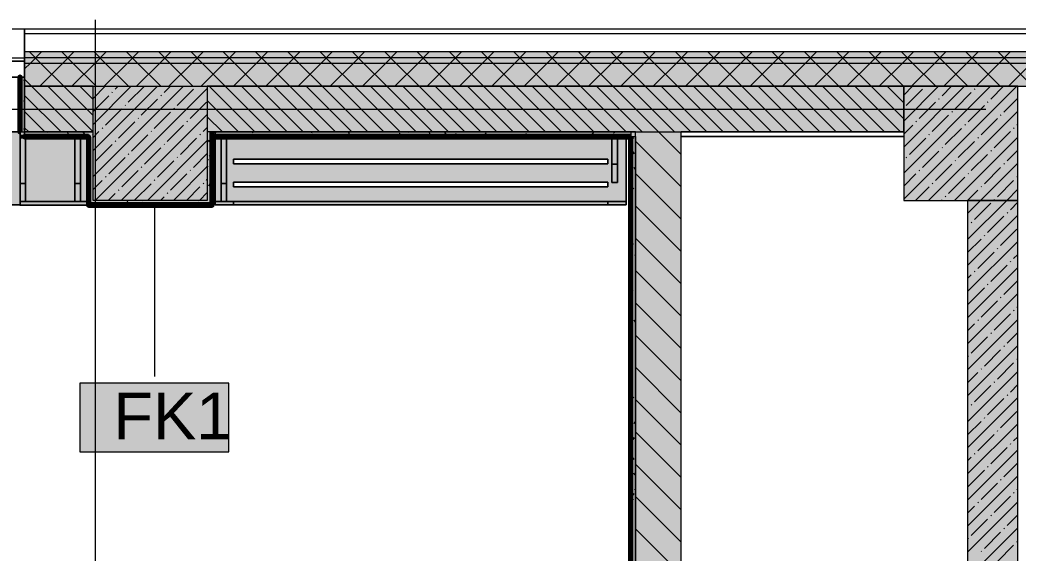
# Model space of a CAD drawing. Header units: millimetres. Extents: x -3817 to 677485, y -22715 to 103890.
# Drawn here: x 632515 to 636886, y 26933 to 29267 of the extents above; entities that cross this region are included whole.
import ezdxf

# ---------------------------------------------------------------- set-up
doc = ezdxf.new("R2010")
doc.units = ezdxf.units.MM
doc.layers.add('PDF _Геометрия', color=7, linetype='Continuous', true_color=0x1d1d1d)
doc.layers.add('PDF _Сплошная заливка', color=7, linetype='Continuous', true_color=0xffffff)
doc.layers.add('PDF _Текст', color=7, linetype='Continuous')
doc.styles.add('PDF GOST-Common', font='arial.ttf')

msp = doc.modelspace()

# ---------------------------------------------------------------- hatches: boundary and pattern name
at = {"layer": 'PDF _Сплошная заливка', "transparency": 33554559}
h = msp.add_hatch(color=256, dxfattribs=at)
h.paths.add_polyline_path([(637045.5, 29076.9), (637045.5, 29126.9), (632535.5, 29126.9), (632535.5, 29076.9), (635653.2, 29076.9)], flags=0)
h.paths.add_polyline_path([(629435.5, 29076.9), (629435.5, 29126.9), (628535.5, 29126.9), (628535.5, 29076.9), (629098, 29076.9)], flags=0)
h.paths.add_polyline_path([(626435.5, 29076.9), (626435.5, 29126.9), (625095.5, 29126.9), (625095.5, 29076.9), (626184.5, 29076.9)], flags=0)
h.paths.add_polyline_path([(622995.5, 29076.9), (622995.5, 29126.9), (621795.5, 29126.9), (621795.5, 29076.9), (622542.8, 29076.9)], flags=0)
h.paths.add_polyline_path([(619295.5, 29076.9), (619295.5, 29126.9), (615045.5, 29126.9), (615045.5, 29076.9), (618901, 29076.9)], flags=0)
h.paths.add_polyline_path([(614145.5, 29076.9), (614145.5, 29126.9), (612045.5, 29126.9), (612045.5, 29076.9), (613802.5, 29076.9)], flags=0)
h.paths.add_polyline_path([(611145.5, 29076.9), (611145.5, 29126.9), (610045.5, 29126.9), (610045.5, 29076.9), (610889, 29076.9)], flags=0)
h.paths.add_polyline_path([(606945.5, 29076.9), (606945.5, 29126.9), (605445.5, 29126.9), (605445.5, 29076.9), (606518.9, 29076.9)], flags=0)
h.paths.add_polyline_path([(602945.5, 29076.9), (602945.5, 29126.9), (601845.7, 29126.9), (601845.7, 29076.9), (602148.7, 29076.9)], flags=0)
h.paths.add_polyline_path([(600692, 29076.9), (600945.7, 29076.9), (600945.7, 29126.9), (599845.5, 29126.9), (599845.5, 29076.9)], flags=0)
h.paths.add_polyline_path([(596745.5, 29076.9), (596745.5, 29126.9), (594245.5, 29126.9), (594245.5, 29076.9), (596321.9, 29076.9)], flags=0)
h = msp.add_hatch(color=256, dxfattribs=at)
h.paths.add_polyline_path([(637045.5, 28976.9), (637045.5, 29076.9), (632535.5, 29076.9), (632535.5, 28976.9), (635653.2, 28976.9)], flags=0)
h.paths.add_polyline_path([(628535.5, 28976.9), (629435.5, 28976.9), (629435.5, 29076.9), (628535.5, 29076.9)], flags=0)
h.paths.add_polyline_path([(626435.5, 28976.9), (626435.5, 29076.9), (625095.5, 29076.9), (625095.5, 28976.9), (626184.5, 28976.9)], flags=0)
h.paths.add_polyline_path([(622995.5, 28976.9), (622995.5, 29076.9), (621795.5, 29076.9), (621795.5, 28976.9), (622542.8, 28976.9)], flags=0)
h.paths.add_polyline_path([(619295.5, 28976.9), (619295.5, 29076.9), (615045.5, 29076.9), (615045.5, 28976.9), (618901, 28976.9)], flags=0)
h.paths.add_polyline_path([(614145.5, 28976.9), (614145.5, 29076.9), (612045.5, 29076.9), (612045.5, 28976.9), (613802.5, 28976.9)], flags=0)
h.paths.add_polyline_path([(611145.5, 28976.9), (611145.5, 29076.9), (610045.5, 29076.9), (610045.5, 28976.9), (610889, 28976.9)], flags=0)
h.paths.add_polyline_path([(606945.5, 28976.9), (606945.5, 29076.9), (605445.5, 29076.9), (605445.5, 28976.9), (606518.9, 28976.9)], flags=0)
h.paths.add_polyline_path([(602945.5, 28976.9), (602945.5, 29076.9), (601845.7, 29076.9), (601845.7, 28976.9), (602148.7, 28976.9)], flags=0)
h.paths.add_polyline_path([(600945.7, 28976.9), (600945.7, 29076.9), (599845.5, 29076.9), (599845.5, 28976.9), (600692, 28976.9)], flags=0)
h.paths.add_polyline_path([(596745.5, 28976.9), (596745.5, 29076.9), (594345.5, 29076.9), (594345.5, 28976.9), (596321.9, 28976.9)], flags=0)
h = msp.add_hatch(color=256, dxfattribs=at)
h.paths.add_polyline_path([(636385.5, 28776.9), (636385.5, 28976.9), (633335.5, 28976.9), (633335.5, 28776.9), (635653.2, 28776.9)], flags=0)
h.paths.add_polyline_path([(632835.5, 28776.9), (632835.5, 28976.9), (632535.5, 28976.9), (632535.5, 28776.9), (632739.8, 28776.9)], flags=0)
h.paths.add_polyline_path([(628935.5, 28776.9), (628935.5, 28976.9), (628535.5, 28976.9), (628535.5, 28776.9)], flags=0)
h.paths.add_polyline_path([(626245.5, 28776.9), (626435.5, 28776.9), (626435.5, 28976.9), (626225.5, 28976.9), (626225.5, 28776.9)], flags=0)
h.paths.add_polyline_path([(625725.5, 28776.9), (625725.5, 28976.9), (625095.5, 28976.9), (625095.5, 28776.9), (625456.2, 28776.9)], flags=0)
h.paths.add_polyline_path([(622495.5, 28776.9), (622495.5, 28976.9), (621795.5, 28976.9), (621795.5, 28776.9), (621814.4, 28776.9)], flags=0)
h.paths.add_polyline_path([(618966.5, 28776.9), (619295.5, 28776.9), (619295.5, 28976.9), (618945.5, 28976.9), (618945.5, 28776.9), (618965.5, 28776.9)], flags=0)
h.paths.add_polyline_path([(618172.6, 28776.9), (618345.5, 28776.9), (618345.5, 28976.9), (615045.5, 28976.9), (615045.5, 28776.9), (617835.1, 28776.9)], flags=0)
h.paths.add_polyline_path([(614145.5, 28776.9), (614145.5, 28976.9), (612045.5, 28976.9), (612045.5, 28776.9), (612320.5, 28776.9), (612320.5, 28974.4), (612920.5, 28974.4), (612920.5, 28776.9), (613802.5, 28776.9)], flags=0)
h.paths.add_polyline_path([(611145.5, 28776.9), (611145.5, 28976.9), (610045.5, 28976.9), (610045.5, 28776.9), (610889, 28776.9)], flags=0)
h.paths.add_polyline_path([(606345.5, 28776.9), (606345.5, 28976.9), (605445.5, 28976.9), (605445.5, 28776.9)], flags=0)
h.paths.add_polyline_path([(602945.5, 28776.9), (602945.5, 28976.9), (601845.7, 28976.9), (601845.7, 28776.9), (602148.7, 28776.9)], flags=0)
h.paths.add_polyline_path([(600945.5, 28776.9), (600945.7, 28776.9), (600945.5, 28976.9)], flags=0)
h.paths.add_polyline_path([(600345.5, 28776.9), (600345.5, 28976.9), (599845.5, 28976.9), (599845.5, 28776.9)], flags=0)
h.paths.add_polyline_path([(596745.5, 28776.9), (596745.5, 28976.9), (594945.5, 28976.9), (594945.5, 28776.9), (596590.4, 28776.9)], flags=0)
for points in [[(632835.5, 28476.9), (633335.5, 28476.9), (633335.5, 28976.9), (632835.5, 28976.9), (632835.5, 28776.9)], [(636385.5, 28476.9), (636885.5, 28476.9), (636885.5, 28976.9), (636385.5, 28976.9), (636385.5, 28776.9)], [(632815.5, 28756.9), (632835.5, 28756.9), (632835.5, 28776.9), (632535.5, 28776.9), (632535.5, 28756.9), (632739.8, 28756.9)], [(635210.6, 28756.9), (635210.6, 28776.9), (633355.5, 28776.9), (633355.5, 28756.9), (634196.5, 28756.9)], [(635190.6, 24556.9), (635210.6, 24556.9), (635210.6, 28776.9), (635190.6, 28776.9), (635190.6, 27538.4)]]:
    msp.add_hatch(color=256, dxfattribs=at).paths.add_polyline_path(points)
at = {"layer": 'PDF _Сплошная заливка', "true_color": 0xeae6de, "transparency": 33554559}
h = msp.add_hatch(color=254, dxfattribs=at)
h.paths.add_polyline_path([(629456.5, 28456.9), (632515.5, 28456.9), (632514.5, 28776.9), (629456.5, 28775.1), (629456.5, 28457)], flags=0)
h.paths.add_polyline_path([(629535.5, 28556.9), (629535.5, 28576.9), (632435.5, 28576.9), (632435.5, 28556.9), (629826.3, 28556.9)], flags=0)
h.paths.add_polyline_path([(629535.5, 28636.9), (629535.5, 28656.9), (632435.5, 28656.9), (632435.5, 28636.9), (629826.3, 28636.9)], flags=0)
msp.add_hatch(color=254, dxfattribs=at).paths.add_polyline_path([(632814.5, 28455.9), (632814.5, 28755.9), (632535.5, 28756.9), (632535.5, 28776.9), (632514.5, 28776.9), (632514.2, 28455.9), (632739.8, 28455.9)])
h = msp.add_hatch(color=254, dxfattribs=at)
h.paths.add_polyline_path([(633369.7, 28456.9), (635169.9, 28456.9), (635169.1, 28755.9), (633369.7, 28755.9), (633369.7, 28475.3)], flags=0)
h.paths.add_polyline_path([(633468.1, 28536.9), (633449.7, 28536.9), (633449.7, 28556.9), (635089.9, 28556.9), (635089.9, 28536.9), (634196.5, 28536.9)], flags=0)
h.paths.add_polyline_path([(635089.9, 28636.9), (633449.7, 28636.9), (633449.7, 28656.9), (635089.9, 28656.9)], flags=0)
at = {"layer": 'PDF _Сплошная заливка', "transparency": 33554559}
h = msp.add_hatch(color=256, dxfattribs=at)
h.paths.add_polyline_path([(636665.5, 24556.9), (636885.5, 24556.9), (636885.5, 24576.9), (636665.5, 24576.9)], flags=0)
h.paths.add_polyline_path([(636665.5, 25076.9), (636885.5, 25076.9), (636885.5, 28476.9), (636665.5, 28476.9), (636665.5, 27538.4)], flags=0)

# ---------------------------------------------------------------- linework, layer by layer
at = {"layer": 'PDF _Геометрия', "color": 253, "lineweight": 9, "true_color": 0xaaaaaa}
for points in [[(632845.5, 24937.5), (632845.5, 26767), (632845.5, 29267)], [(632535.5, 29086.9), (629435.5, 29086.9)], [(632465.5, 29016.9), (632535.5, 29016.9)], [(632471.4, 28876.9), (634245.5, 28876.9), (636745.5, 28876.9)]]:
    msp.add_lwpolyline(points, dxfattribs=at)
at = {"layer": 'PDF _Геометрия', "color": 9, "lineweight": 9, "true_color": 0xc0c0c0}
for points in [[(632535.5, 29016.9), (632535.5, 29226.9), (629435.5, 29226.9), (629435.5, 29016.9)], [(637045.5, 29226.9), (632535.5, 29226.9), (632535.5, 28976.9), (637045.5, 28976.9), (636935.5, 28976.9), (636935.5, 28726.9), (636935.5, 24576.9), (637045.5, 24576.9), (636935.5, 24576.9)], [(636385.5, 28776.9), (635410.6, 28776.9), (636385.5, 28776.9), (636385.5, 28976.9), (633335.5, 28976.9), (633335.5, 28776.9), (633335.5, 28476.9), (632835.5, 28476.9), (632835.5, 28756.9), (632835.5, 28776.9), (632835.5, 28976.9), (632535.5, 28976.9), (632535.5, 28776.9), (632535.5, 28756.9), (632815.5, 28756.9)], [(632815.5, 28456.9), (632835.5, 28456.9), (633355.5, 28456.9), (633355.5, 28476.9), (633355.5, 28756.9), (635210.6, 28756.9), (635210.6, 26136.8), (635210.6, 24576.9), (635410.6, 24576.9), (636385.5, 24576.9), (636385.5, 24776.9), (635410.6, 24776.9), (635410.6, 26136.8), (635410.6, 26336.9), (636665.5, 26336.9), (636665.5, 26536.9), (635410.6, 26536.9), (635410.6, 28776.9)], [(635190.6, 28776.9), (635190.6, 28756.9)], [(636665.5, 24576.9), (635210.6, 24576.9), (635210.6, 28776.9)], [(635410.6, 28756.9), (636385.5, 28756.9), (635410.6, 28756.9)], [(636885.5, 24576.9), (636885.5, 28476.9), (636665.5, 28476.9), (636665.5, 25076.9)]]:
    msp.add_lwpolyline(points, dxfattribs=at)
at = {"layer": 'PDF _Геометрия', "color": 7, "lineweight": 9}
for points in [[(637045.5, 29206.9), (632535.5, 29206.9)], [(637045.5, 29126.9), (632535.5, 29126.9)], [(637045.5, 29101.9), (632535.5, 29101.9)], [(637045.5, 29076.9), (632535.5, 29076.9)], [(635210.6, 28756.9), (635210.6, 28776.9), (633355.5, 28776.9), (633335.5, 28776.9)], [(633356.5, 28776.9), (635190.6, 28776.9), (635210.6, 28776.9), (635410.6, 28776.9)], [(632815.5, 28755.9), (632815.5, 28456.9)], [(635190.6, 28755.9), (635190.6, 24556.9)], [(633103.7, 28456.4), (633103.7, 27706.7)]]:
    msp.add_lwpolyline(points, dxfattribs=at)
at = {"layer": 'PDF _Геометрия', "lineweight": 9}
for points in [[(632535.5, 29052.4), (632559.9, 29076.9), (632609.9, 29126.9)], [(632835.5, 28848.5), (632707.1, 28976.9), (632607.1, 29076.9), (632557.1, 29126.9)], [(632601.3, 28976.9), (632701.3, 29076.9), (632751.3, 29126.9)], [(632848.5, 28976.9), (632748.5, 29076.9), (632698.5, 29126.9)], [(632742.7, 28976.9), (632842.7, 29076.9), (632892.7, 29126.9)], [(632990, 28976.9), (632890, 29076.9), (632840, 29126.9)], [(632884.2, 28976.9), (632984.2, 29076.9), (633034.2, 29126.9)], [(633131.4, 28976.9), (633031.4, 29076.9), (632981.4, 29126.9)], [(633025.6, 28976.9), (633125.6, 29076.9), (633175.6, 29126.9)], [(633272.8, 28976.9), (633172.8, 29076.9), (633122.8, 29126.9)], [(633167, 28976.9), (633267, 29076.9), (633317, 29126.9)], [(633614.2, 28776.9), (633414.2, 28976.9), (633314.2, 29076.9), (633264.2, 29126.9)], [(633308.4, 28976.9), (633408.4, 29076.9), (633458.4, 29126.9)], [(633755.6, 28776.9), (633555.6, 28976.9), (633455.6, 29076.9), (633405.6, 29126.9)], [(633449.8, 28976.9), (633549.8, 29076.9), (633599.8, 29126.9)], [(633897.1, 28776.9), (633697.1, 28976.9), (633597.1, 29076.9), (633547.1, 29126.9)], [(633591.3, 28976.9), (633691.3, 29076.9), (633741.3, 29126.9)], [(634038.5, 28776.9), (633838.5, 28976.9), (633738.5, 29076.9), (633688.5, 29126.9)], [(633732.7, 28976.9), (633832.7, 29076.9), (633882.7, 29126.9)], [(634179.9, 28776.9), (633979.9, 28976.9), (633879.9, 29076.9), (633829.9, 29126.9)], [(633874.1, 28976.9), (633974.1, 29076.9), (634024.1, 29126.9)], [(634321.3, 28776.9), (634121.3, 28976.9), (634021.3, 29076.9), (633971.3, 29126.9)], [(634015.5, 28976.9), (634115.5, 29076.9), (634165.5, 29126.9)], [(634462.7, 28776.9), (634262.7, 28976.9), (634162.7, 29076.9), (634112.7, 29126.9)], [(634156.9, 28976.9), (634256.9, 29076.9), (634306.9, 29126.9)], [(634604.2, 28776.9), (634404.2, 28976.9), (634304.2, 29076.9), (634254.2, 29126.9)], [(634298.4, 28976.9), (634398.4, 29076.9), (634448.4, 29126.9)], [(634745.6, 28776.9), (634545.6, 28976.9), (634445.6, 29076.9), (634395.6, 29126.9)], [(634439.8, 28976.9), (634539.8, 29076.9), (634589.8, 29126.9)], [(634887, 28776.9), (634687, 28976.9), (634587, 29076.9), (634537, 29126.9)], [(634581.2, 28976.9), (634681.2, 29076.9), (634731.2, 29126.9)], [(635028.4, 28776.9), (634828.4, 28976.9), (634728.4, 29076.9), (634678.4, 29126.9)], [(634722.6, 28976.9), (634822.6, 29076.9), (634872.6, 29126.9)], [(635169.9, 28776.9), (634969.9, 28976.9), (634869.9, 29076.9), (634819.9, 29126.9)], [(634864.1, 28976.9), (634964.1, 29076.9), (635014.1, 29126.9)], [(635410.6, 28677.6), (635311.3, 28776.9), (635111.3, 28976.9), (635011.3, 29076.9), (634961.3, 29126.9)], [(635005.5, 28976.9), (635105.5, 29076.9), (635155.5, 29126.9)], [(635452.7, 28776.9), (635252.7, 28976.9), (635152.7, 29076.9), (635102.7, 29126.9)], [(635146.9, 28976.9), (635246.9, 29076.9), (635296.9, 29126.9)], [(635594.1, 28776.9), (635394.1, 28976.9), (635294.1, 29076.9), (635244.1, 29126.9)], [(635288.3, 28976.9), (635388.3, 29076.9), (635438.3, 29126.9)], [(635735.5, 28776.9), (635535.5, 28976.9), (635435.5, 29076.9), (635385.5, 29126.9)], [(635429.7, 28976.9), (635529.7, 29076.9), (635579.7, 29126.9)], [(635877, 28776.9), (635677, 28976.9), (635577, 29076.9), (635527, 29126.9)], [(635571.2, 28976.9), (635671.2, 29076.9), (635721.2, 29126.9)], [(636018.4, 28776.9), (635818.4, 28976.9), (635718.4, 29076.9), (635668.4, 29126.9)], [(635712.6, 28976.9), (635812.6, 29076.9), (635862.6, 29126.9)], [(636159.8, 28776.9), (635959.8, 28976.9), (635859.8, 29076.9), (635809.8, 29126.9)], [(635854, 28976.9), (635954, 29076.9), (636004, 29126.9)], [(636301.2, 28776.9), (636101.2, 28976.9), (636001.2, 29076.9), (635951.2, 29126.9)], [(635995.4, 28976.9), (636095.4, 29076.9), (636145.4, 29126.9)], [(636385.5, 28834), (636242.6, 28976.9), (636142.6, 29076.9), (636092.6, 29126.9)], [(636136.8, 28976.9), (636236.8, 29076.9), (636286.8, 29126.9)], [(636385.5, 28975.5), (636384.1, 28976.9), (636284.1, 29076.9), (636234.1, 29126.9)], [(636278.3, 28976.9), (636378.3, 29076.9), (636428.3, 29126.9)], [(636525.5, 28976.9), (636425.5, 29076.9), (636375.5, 29126.9)], [(636419.7, 28976.9), (636519.7, 29076.9), (636569.7, 29126.9)], [(636666.9, 28976.9), (636566.9, 29076.9), (636516.9, 29126.9)], [(636561.1, 28976.9), (636661.1, 29076.9), (636711.1, 29126.9)], [(636808.3, 28976.9), (636708.3, 29076.9), (636658.3, 29126.9)], [(636702.5, 28976.9), (636802.5, 29076.9), (636852.5, 29126.9)], [(636949.8, 28976.9), (636849.8, 29076.9), (636799.8, 29126.9)], [(636844, 28976.9), (636944, 29076.9), (636994, 29126.9)], [(632765.7, 28776.9), (632565.7, 28976.9), (632535.5, 29007.1)], [(632835.5, 28777.8), (632636.4, 28976.9)], [(632835.5, 28919.2), (632777.8, 28976.9)], [(632835.5, 28923.7), (632888.6, 28976.9)], [(632835.5, 28809.7), (633002.7, 28976.9)], [(632835.5, 28695.6), (633116.7, 28976.9)], [(632835.5, 28581.6), (633230.8, 28976.9)], [(632844.8, 28476.9), (633335.5, 28967.5)], [(632918.1, 28949.3), (632920.4, 28951.7)], [(632932.3, 28963.6), (632945.6, 28976.9)], [(632989.4, 28906.5), (633059.7, 28976.9)], [(633146.2, 28949.3), (633173.7, 28976.9)], [(633203.2, 28892.3), (633274.5, 28963.6)], [(633543.5, 28776.9), (633343.5, 28976.9)], [(633684.9, 28776.9), (633484.9, 28976.9)], [(633826.4, 28776.9), (633626.4, 28976.9)], [(633967.8, 28776.9), (633767.8, 28976.9)], [(634109.2, 28776.9), (633909.2, 28976.9)], [(634250.6, 28776.9), (634050.6, 28976.9)], [(634392, 28776.9), (634192, 28976.9)], [(634533.5, 28776.9), (634333.5, 28976.9)], [(634674.9, 28776.9), (634474.9, 28976.9)], [(634816.3, 28776.9), (634616.3, 28976.9)], [(634957.7, 28776.9), (634757.7, 28976.9)], [(635099.1, 28776.9), (634899.1, 28976.9)], [(635240.6, 28776.9), (635040.6, 28976.9)], [(635382, 28776.9), (635182, 28976.9)], [(635523.4, 28776.9), (635323.4, 28976.9)], [(635664.8, 28776.9), (635464.8, 28976.9)], [(635806.3, 28776.9), (635606.3, 28976.9)], [(635947.7, 28776.9), (635747.7, 28976.9)], [(636089.1, 28776.9), (635889.1, 28976.9)], [(636230.5, 28776.9), (636030.5, 28976.9)], [(636371.9, 28776.9), (636171.9, 28976.9)], [(636385.5, 28904.8), (636313.4, 28976.9)], [(636385.5, 28938.2), (636424.1, 28976.9)], [(636385.5, 28824.1), (636538.2, 28976.9)], [(636385.5, 28710.1), (636652.2, 28976.9)], [(636385.5, 28596), (636766.3, 28976.9)], [(636385.5, 28482), (636880.3, 28976.9)], [(636396.6, 28892.3), (636467.9, 28963.6)], [(636553.4, 28935), (636595.2, 28976.9)], [(636610.4, 28878), (636681.7, 28949.3)], [(636696, 28963.6), (636698.3, 28965.9)], [(636767.2, 28920.8), (636823.3, 28976.9)], [(632695, 28776.9), (632535.5, 28936.4)], [(632835.5, 28866.7), (632903.8, 28935)], [(632975.1, 28892.3), (632977.5, 28894.6)], [(633046.4, 28849.5), (633117.7, 28920.8)], [(633131.9, 28935), (633134.3, 28937.4)], [(633260.2, 28835.2), (633331.5, 28906.5)], [(633472.8, 28776.9), (633335.5, 28914.2)], [(636453.6, 28835.2), (636524.9, 28906.5)], [(636539.1, 28920.8), (636541.5, 28923.2)], [(636753, 28906.5), (636755.4, 28908.9)], [(636824.3, 28863.8), (636885.5, 28925)], [(632624.3, 28776.9), (632535.5, 28865.7)], [(632889.6, 28806.7), (632960.8, 28878)], [(632958.9, 28476.9), (633335.5, 28853.5)], [(633103.4, 28792.5), (633174.7, 28863.8)], [(633188.9, 28878), (633191.3, 28880.4)], [(636494.4, 28476.9), (636885.5, 28867.9)], [(636596.2, 28863.8), (636598.5, 28866.1)], [(636667.4, 28821), (636738.7, 28892.3)], [(636810, 28849.5), (636812.4, 28851.9)], [(632946.6, 28749.7), (633017.9, 28821)], [(633032.1, 28835.2), (633034.5, 28837.6)], [(633246, 28821), (633248.3, 28823.4)], [(633402.1, 28776.9), (633335.5, 28843.5)], [(636439.3, 28821), (636441.7, 28823.4)], [(636510.6, 28778.2), (636581.9, 28849.5)], [(636653.2, 28806.7), (636655.6, 28809.1)], [(636724.5, 28764), (636795.7, 28835.2)], [(636881.3, 28806.7), (636885.5, 28810.9)], [(632553.6, 28776.9), (632535.5, 28795)], [(632835.5, 28752.6), (632861.1, 28778.2)], [(632875.3, 28792.5), (632877.7, 28794.9)], [(633003.6, 28692.7), (633074.9, 28764)], [(633089.2, 28778.2), (633091.5, 28780.6)], [(633160.4, 28735.5), (633231.7, 28806.7)], [(633303, 28764), (633305.4, 28766.3)], [(633317.2, 28778.2), (633335.5, 28796.4)], [(636385.5, 28767.1), (636425.1, 28806.7)], [(636496.4, 28764), (636498.7, 28766.3)], [(636567.7, 28721.2), (636638.9, 28792.5)], [(636781.5, 28706.9), (636852.8, 28778.2)], [(636867, 28792.5), (636869.4, 28794.9)], [(632846.8, 28649.9), (632918.1, 28721.2)], [(632932.3, 28735.5), (632934.7, 28737.8)], [(633072.9, 28476.9), (633335.5, 28739.4)], [(633146.2, 28721.2), (633148.5, 28723.6)], [(633217.5, 28678.4), (633288.7, 28749.7)], [(635410.6, 28536.2), (635210.6, 28736.2)], [(636410.8, 28678.4), (636482.1, 28749.7)], [(636608.4, 28476.9), (636885.5, 28753.9)], [(636624.7, 28664.2), (636696, 28735.5)], [(636710.2, 28749.7), (636712.6, 28752.1)], [(632989.4, 28678.4), (632991.7, 28680.8)], [(633060.6, 28635.7), (633131.9, 28706.9)], [(633274.5, 28621.4), (633335.5, 28682.4)], [(636467.9, 28621.4), (636539.1, 28692.7)], [(636553.4, 28706.9), (636555.8, 28709.3)], [(636681.7, 28607.2), (636753, 28678.4)], [(636767.2, 28692.7), (636769.6, 28695.1)], [(636838.5, 28649.9), (636885.5, 28696.9)], [(632903.8, 28592.9), (632975.1, 28664.2)], [(633117.7, 28578.6), (633188.9, 28649.9)], [(633203.2, 28664.2), (633205.6, 28666.5)], [(636396.6, 28664.2), (636398.9, 28666.5)], [(636524.9, 28564.4), (636596.2, 28635.7)], [(636610.4, 28649.9), (636612.8, 28652.3)], [(636665.5, 28419.8), (636722.5, 28476.9), (636885.5, 28639.8)], [(636824.3, 28635.7), (636826.6, 28638)], [(632960.8, 28535.9), (633032.1, 28607.2)], [(633046.4, 28621.4), (633048.8, 28623.8)], [(633174.7, 28521.6), (633246, 28592.9)], [(633187, 28476.9), (633335.5, 28625.4)], [(633260.2, 28607.2), (633262.6, 28609.5)], [(635410.6, 28394.7), (635210.6, 28594.7)], [(636385.5, 28539), (636439.3, 28592.9)], [(636453.6, 28607.2), (636456, 28609.5)], [(636667.4, 28592.9), (636669.8, 28595.3)], [(636738.7, 28550.1), (636810, 28621.4)], [(632835.5, 28524.5), (632875.3, 28564.4)], [(632889.6, 28578.6), (632891.9, 28581)], [(633017.9, 28478.8), (633089.2, 28550.1)], [(633103.4, 28564.4), (633105.8, 28566.8)], [(633317.2, 28550.1), (633319.6, 28552.5)], [(633331.5, 28564.4), (633335.5, 28568.3)], [(636510.6, 28550.1), (636513, 28552.5)], [(636581.9, 28507.4), (636653.2, 28578.6)], [(636795.7, 28493.1), (636867, 28564.4)], [(636881.3, 28578.6), (636883.7, 28581)], [(632901.8, 28476.9), (632932.3, 28507.4)], [(632946.6, 28521.6), (632949, 28524)], [(633160.4, 28507.4), (633162.8, 28509.7)], [(633244, 28476.9), (633303, 28535.9)], [(633301, 28476.9), (633335.5, 28511.3)], [(636437.4, 28476.9), (636496.4, 28535.9)], [(636665.5, 28305.8), (636836.5, 28476.9), (636885.5, 28525.8)], [(636665.5, 28476.9), (636710.2, 28521.6)], [(636724.5, 28535.9), (636726.8, 28538.2)], [(633129.9, 28476.9), (633146.2, 28493.1)], [(636551.4, 28476.9), (636553.4, 28478.8)], [(636567.7, 28493.1), (636570, 28495.5)], [(636696, 28393.3), (636767.2, 28464.6)], [(636781.5, 28478.8), (636783.9, 28481.2)], [(636852.8, 28436.1), (636885.5, 28468.8)], [(635410.6, 28253.3), (635210.6, 28453.3)], [(636838.5, 28421.8), (636840.9, 28424.2)], [(636665.5, 28191.7), (636885.5, 28411.7)], [(636681.7, 28379.1), (636684.1, 28381.4)], [(636753, 28336.3), (636824.3, 28407.6)], [(636665.5, 28362.8), (636667.4, 28364.8)], [(636810, 28279.3), (636881.3, 28350.5)], [(635410.6, 28111.9), (635210.6, 28311.9)], [(636665.5, 28248.8), (636724.5, 28307.8)], [(636665.5, 28077.7), (636885.5, 28297.7)], [(636738.7, 28322), (636741.1, 28324.4)], [(636710.2, 28179.5), (636781.5, 28250.7)], [(636795.7, 28265), (636798.1, 28267.4)], [(636867, 28222.2), (636885.5, 28240.7)], [(636852.8, 28208), (636855.1, 28210.3)], [(635410.6, 27970.5), (635210.6, 28170.5)], [(636665.5, 27963.6), (636885.5, 28183.6)], [(636696, 28165.2), (636698.3, 28167.6)], [(636767.2, 28122.4), (636838.5, 28193.7)], [(636665.5, 28134.7), (636681.7, 28151)], [(636753, 28108.2), (636755.4, 28110.6)], [(636824.3, 28065.4), (636885.5, 28126.6)], [(636665.5, 27849.6), (636885.5, 28069.6)], [(636667.4, 28022.6), (636738.7, 28093.9)], [(635410.6, 27829), (635210.6, 28029)], [(636724.5, 27965.6), (636795.7, 28036.9)], [(636810, 28051.2), (636812.4, 28053.5)], [(636781.5, 27908.6), (636852.8, 27979.9)], [(636867, 27994.1), (636869.4, 27996.5)], [(636881.3, 28008.4), (636885.5, 28012.6)], [(636665.5, 27735.5), (636885.5, 27955.5)], [(636665.5, 27906.6), (636696, 27937.1)], [(636710.2, 27951.4), (636712.6, 27953.7)], [(636767.2, 27894.3), (636769.6, 27896.7)], [(636838.5, 27851.6), (636885.5, 27898.5)], [(635410.6, 27687.6), (635210.6, 27887.6)], [(636681.7, 27808.8), (636753, 27880.1)], [(636665.5, 27621.5), (636885.5, 27841.5)], [(636738.7, 27751.8), (636810, 27823.1)], [(636824.3, 27837.3), (636826.6, 27839.7)], [(636667.4, 27794.5), (636669.8, 27796.9)], [(636795.7, 27694.8), (636867, 27766)], [(636881.3, 27780.3), (636883.7, 27782.7)], [(635410.6, 27546.2), (635210.6, 27746.2)], [(636665.5, 27507.4), (636885.5, 27727.4)], [(636665.5, 27678.5), (636710.2, 27723.3)], [(636724.5, 27737.5), (636726.8, 27739.9)], [(636781.5, 27680.5), (636783.9, 27682.9)], [(636852.8, 27637.7), (636885.5, 27670.4)], [(636696, 27595), (636767.2, 27666.2)], [(635410.6, 27404.8), (635210.6, 27604.8)], [(636665.5, 27393.4), (636885.5, 27613.4)], [(636681.7, 27580.7), (636684.1, 27583.1)], [(636753, 27537.9), (636824.3, 27609.2)], [(636838.5, 27623.5), (636840.9, 27625.8)], [(636665.5, 27564.5), (636667.4, 27566.5)], [(636810, 27480.9), (636881.3, 27552.2)], [(636665.5, 27450.4), (636724.5, 27509.4)], [(636665.5, 27279.3), (636885.5, 27499.3)], [(636738.7, 27523.7), (636741.1, 27526.1)], [(635410.6, 27263.4), (635210.6, 27463.4)], [(636710.2, 27381.1), (636781.5, 27452.4)], [(636795.7, 27466.7), (636798.1, 27469)], [(636852.8, 27409.6), (636855.1, 27412)], [(636867, 27423.9), (636885.5, 27442.3)], [(636665.5, 27165.3), (636885.5, 27385.3)], [(636696, 27366.9), (636698.3, 27369.2)], [(636767.2, 27324.1), (636838.5, 27395.4)], [(635410.6, 27121.9), (635210.6, 27321.9)], [(636665.5, 27336.4), (636681.7, 27352.6)], [(636824.3, 27267.1), (636885.5, 27328.3)], [(636667.4, 27224.3), (636738.7, 27295.6)], [(636753, 27309.8), (636755.4, 27312.2)], [(636665.5, 27051.2), (636885.5, 27271.2)], [(636724.5, 27167.3), (636795.7, 27238.6)], [(636810, 27252.8), (636812.4, 27255.2)], [(636867, 27195.8), (636869.4, 27198.2)], [(636881.3, 27210), (636885.5, 27214.2)], [(635410.6, 26980.5), (635210.6, 27180.5)], [(636665.5, 26937.2), (636885.5, 27157.2)], [(636710.2, 27153), (636712.6, 27155.4)], [(636781.5, 27110.3), (636852.8, 27181.5)], [(636665.5, 27108.3), (636696, 27138.8)], [(636681.7, 27010.5), (636753, 27081.7)], [(636767.2, 27096), (636769.6, 27098.4)], [(636838.5, 27053.2), (636885.5, 27100.2)], [(635410.6, 26839.1), (635210.6, 27039.1)], [(636665.5, 26823.1), (636885.5, 27043.1)], [(636738.7, 26953.4), (636810, 27024.7)], [(636824.3, 27039), (636826.6, 27041.3)], [(636667.4, 26996.2), (636669.8, 26998.6)], [(636881.3, 26981.9), (636883.7, 26984.3)], [(636724.5, 26939.2), (636726.8, 26941.6)], [(636795.7, 26896.4), (636867, 26967.7)]]:
    msp.add_lwpolyline(points, dxfattribs=at)
at = {"layer": 'PDF _Геометрия', "color": 116, "lineweight": 13, "true_color": 0x008040}
msp.add_lwpolyline([(629435.5, 29101.9), (632535.5, 29101.9)], dxfattribs=at)
at = {"layer": 'PDF _Геометрия', "color": 253, "lineweight": 13, "true_color": 0xaaaaaa}
msp.add_lwpolyline([(632535.5, 29086.9), (632535.5, 29016.9), (632465.5, 29016.9), (632465.5, 29086.9)], close=True, dxfattribs=at)
at = {"layer": 'PDF _Геометрия', "color": 7, "lineweight": 70, "true_color": 0xffd2ff}
msp.add_lwpolyline([(632515.5, 28776.9), (632515.5, 29016.9), (632514.5, 29016.9), (632514.5, 28776.9)], close=True, dxfattribs=at)
at = {"layer": 'PDF _Геометрия', "color": 9, "lineweight": 9, "true_color": 0xc0c0c0}
msp.add_lwpolyline([(632535.5, 28776.9), (632535.5, 29016.9), (632515.5, 29016.9), (632515.5, 28776.9)], close=True, dxfattribs=at)
at = {"layer": 'PDF _Геометрия', "color": 253, "lineweight": 9, "true_color": 0x9b9b9b}
for points in [[(632524.2, 28997.5), (632519.2, 29006.2)], [(632530.7, 29004.1), (632535.5, 29004.1)], [(632530.7, 28912.6), (632535.5, 28912.6)], [(632517.1, 28887.8), (632515.5, 28890.7)], [(632519.2, 28884.1), (632515.5, 28877.7)], [(632521.2, 28819.8), (632516.2, 28828.5)], [(632530.7, 28790.7), (632535.5, 28790.7)], [(632633.2, 28776.9), (632630.9, 28772.8)], [(632687.8, 28775.1), (632686.8, 28776.9)], [(632729.4, 28764), (632724.4, 28772.7)], [(632797.4, 28768.1), (632792.4, 28776.8)], [(632835.5, 28763.1), (632834, 28765.6)], [(633372.3, 28776.9), (633368.1, 28769.5)], [(633477.9, 28776.9), (633477.8, 28776.6)], [(633534.6, 28771.4), (633531.5, 28776.9)], [(633577.2, 28766), (633572.2, 28757.3)], [(633724.3, 28776.9), (633723.5, 28775.5)], [(633794.7, 28776.9), (633791.5, 28771.4)], [(633848.4, 28776.5), (633848.2, 28776.9)], [(633958.1, 28769.5), (633953.8, 28776.9)], [(633999.7, 28758.3), (633994.7, 28767)], [(634178.4, 28770.9), (634173.3, 28762.2)], [(634217, 28776.9), (634215, 28773.3)], [(634271.8, 28774.6), (634270.6, 28776.9)], [(634313.5, 28763.5), (634308.4, 28772.2)], [(634381.5, 28767.6), (634376.5, 28776.3)], [(634422.9, 28756.9), (634418.1, 28765.1)], [(634424.1, 28769.8), (634419.1, 28761.1)], [(634492.1, 28765.7), (634487.1, 28757)], [(634559.2, 28764.6), (634554.2, 28773.3)], [(634639.4, 28776.9), (634638.4, 28775.2)], [(634736.9, 28761.6), (634731.9, 28770.3)], [(634737.9, 28764.6), (634733.4, 28756.9)], [(634845.2, 28756.9), (634841.5, 28763.2)], [(635025.2, 28774.7), (635020.2, 28765.9)], [(635118.7, 28770.9), (635115.2, 28776.9)], [(632591.7, 28760.2), (632601.8, 28760.2)], [(632683.1, 28760.2), (632693.2, 28760.2)], [(632730.4, 28762.2), (632727.3, 28756.9)], [(632744.1, 28760.2), (632754.2, 28760.2)], [(632798.4, 28758.1), (632797.7, 28756.9)], [(633345.8, 28732.7), (633340.7, 28741.4)], [(633353.7, 28760.2), (633355.5, 28760.2), (633363.8, 28760.2)], [(633414.7, 28760.2), (633424.7, 28760.2)], [(633437.4, 28756.9), (633435.2, 28760.7)], [(633567.1, 28760.2), (633577.1, 28760.2)], [(633613.4, 28756.9), (633612.9, 28757.8)], [(633645.3, 28761.9), (633642.3, 28756.9)], [(633658.5, 28760.2), (633668.6, 28760.2)], [(633749.9, 28760.2), (633760, 28760.2)], [(633891, 28760.8), (633888.7, 28756.9)], [(633932.8, 28760.2), (633942.9, 28760.2)], [(634024.3, 28760.2), (634034.3, 28760.2)], [(634085.2, 28760.2), (634095.3, 28760.2)], [(634237.6, 28760.2), (634247.7, 28760.2)], [(634329.1, 28760.2), (634339.1, 28760.2)], [(634382.5, 28758.6), (634381.4, 28756.9)], [(634420.5, 28760.2), (634430.6, 28760.2)], [(634603.4, 28760.2), (634613.4, 28760.2)], [(634694.8, 28760.2), (634704.9, 28760.2)], [(634755.8, 28760.2), (634765.8, 28760.2)], [(634774.8, 28756.9), (634773.5, 28759.1)], [(634805.9, 28760.5), (634803.8, 28756.9)], [(634908.2, 28760.2), (634918.2, 28760.2)], [(634999.6, 28760.2), (635009.7, 28760.2)], [(635021.2, 28756.9), (635019.2, 28760.2)], [(635091.1, 28760.2), (635101.1, 28760.2)], [(635197.2, 28756.9), (635197, 28757.2), (635202, 28748.5)], [(632816.7, 28673.6), (632815.5, 28675.9)], [(635190.6, 28699.3), (635192.6, 28699.3)], [(635206.1, 28680.5), (635201, 28689.2)], [(633338.6, 28657.4), (633335.5, 28652)], [(633349.9, 28664.7), (633344.8, 28673.4)], [(635194.8, 28641.6), (635190.6, 28634.3)], [(635190.6, 28638.3), (635192.6, 28638.3)], [(632816.6, 28606.8), (632815.5, 28604.8)], [(633338.7, 28623), (633335.5, 28628.6)], [(635210.1, 28612.5), (635205.1, 28621.2)], [(632824.9, 28537.6), (632819.9, 28546.3)], [(633345.6, 28547.7), (633340.6, 28539)], [(633353.7, 28577.3), (633355.5, 28577.3)], [(635190.7, 28573.6), (635190.6, 28573.3)], [(635190.6, 28546.9), (635192.6, 28546.9)], [(635199, 28570.8), (635194, 28579.5)], [(633353.7, 28516.4), (633355.5, 28516.4)], [(635201.8, 28531.9), (635196.8, 28523.2)], [(632823.7, 28497.1), (632818.7, 28488.4)], [(632870.6, 28458.4), (632865.6, 28467.1)], [(632944.5, 28462.6), (632941.2, 28456.9)], [(632986.2, 28473.7), (632981.1, 28465)], [(633047.5, 28456.9), (633043.3, 28464.1)], [(633054.2, 28469.6), (633049.2, 28460.9)], [(633142.8, 28474.7), (633141.5, 28476.9)], [(633223.5, 28456.9), (633221, 28461.1)], [(633299.9, 28468.6), (633294.9, 28459.8)], [(635191.9, 28461.2), (635190.6, 28463.5)], [(632866, 28455.4), (632876.1, 28455.4)], [(633018.4, 28455.4), (633028.5, 28455.4)], [(633109.9, 28455.4), (633119.9, 28455.4)], [(633201.3, 28455.4), (633211.4, 28455.4)], [(635196, 28393.1), (635191, 28401.8)], [(635190.6, 28364), (635192.6, 28364)], [(635190.6, 28303), (635192.6, 28303)], [(635200.8, 28286.2), (635195.7, 28277.5)], [(635210.6, 28307), (635210.3, 28307.4)], [(635210.6, 28242.2), (635206.9, 28235.8)], [(635190.6, 28211.6), (635192.6, 28211.6)], [(635201.2, 28079.4), (635196.1, 28088.1)], [(635190.6, 28028.7), (635192.6, 28028.7)], [(635210.6, 28059.3), (635209.9, 28058.1)], [(635190.6, 27967.7), (635192.6, 27967.7)], [(635209.3, 27943.3), (635204.3, 27952)], [(635191.5, 27904.4), (635190.6, 27902.8)], [(635190.6, 27876.3), (635192.6, 27876.3)], [(635210.6, 27815.5), (635208.8, 27812.4)], [(635195.2, 27724), (635190.6, 27732)], [(635190.6, 27693.4), (635192.6, 27693.4)], [(635190.6, 27632.5), (635192.6, 27632.5)], [(635201.6, 27617), (635196.5, 27608.3)], [(635190.6, 27541), (635192.6, 27541)], [(635208.6, 27507.3), (635203.6, 27498.6)], [(635204.5, 27439.3), (635199.5, 27430.6)], [(635190.6, 27358.1), (635192.6, 27358.1)], [(635204.5, 27342.2), (635199.4, 27350.9)], [(635190.6, 27297.2), (635192.6, 27297.2)], [(635208.5, 27274.1), (635203.5, 27282.8)], [(635190.6, 27205.7), (635192.6, 27205.7)], [(635203.5, 27193.6), (635198.4, 27184.9)], [(635210.6, 27209.7), (635207.6, 27214.8)], [(635201.5, 27164.5), (635196.4, 27173.2)], [(635210.6, 27144.9), (635209.6, 27143.2)], [(635194.4, 27054.8), (635190.6, 27061.4)], [(635190.6, 27022.9), (635192.6, 27022.9)], [(635191.2, 26989.5), (635190.6, 26988.4)], [(635198.5, 26986.8), (635193.5, 26995.5)], [(635190.6, 26961.9), (635192.6, 26961.9)]]:
    msp.add_lwpolyline(points, dxfattribs=at)
at = {"layer": 'PDF _Геометрия', "color": 7, "lineweight": 9}
for points in [[(633335.5, 28776.9), (633335.5, 28476.9), (632835.5, 28476.9), (632835.5, 28776.9), (632535.5, 28776.9), (632835.5, 28776.9), (632835.5, 28976.9), (633335.5, 28976.9)], [(636885.5, 28476.9), (636885.5, 28976.9), (636385.5, 28976.9), (636385.5, 28776.9), (636385.5, 28476.9)], [(633430.3, 27676.6), (632777.1, 27676.6), (632777.1, 27376.6), (633430.3, 27376.6)]]:
    msp.add_lwpolyline(points, close=True, dxfattribs=at)
at = {"layer": 'PDF _Геометрия', "color": 8, "lineweight": 9, "true_color": 0x808080}
for points in [[(632514.2, 28815.9), (632514.2, 28455.9), (632814.5, 28455.9), (632814.5, 28755.9)], [(632514.2, 28456.9), (629456.5, 28456.9), (632515.5, 28456.9), (632515.5, 28776.9), (629456.5, 28776.9), (632515.5, 28776.9)], [(632814.5, 28455.9), (632514.2, 28455.9)], [(632514.5, 28455.9), (632814.5, 28455.9), (632514.5, 28455.9)], [(635169.7, 28456.9), (633369.7, 28456.9), (635169.7, 28456.9)], [(635089.7, 28456.9), (633449.7, 28456.9), (635089.7, 28456.9)]]:
    msp.add_lwpolyline(points, dxfattribs=at)
at = {"layer": 'PDF _Геометрия', "color": 253, "lineweight": 9, "true_color": 0xaba79f}
for points in [[(632515.5, 28776.9), (632515.5, 28456.9), (632515.5, 28472.9)], [(632539.7, 28471.9), (632539.7, 28750.9), (632539.7, 28550.9), (632539.7, 28750.9), (632539.7, 28470.9), (632515.7, 28470.9), (632515.7, 28750.9), (632515.7, 28550.9), (632515.7, 28750.9), (632515.7, 28471.9)], [(632779.7, 28471.9), (632779.7, 28750.9), (632779.7, 28550.9), (632779.7, 28750.9), (632779.7, 28470.9), (632755.7, 28470.9), (632755.7, 28750.9), (632755.7, 28550.9), (632755.7, 28750.9), (632755.7, 28471.9)], [(632814.5, 28755.9), (632814.5, 28455.9), (632814.5, 28471.9)], [(633419.7, 28472.9), (633419.7, 28750.9), (633419.7, 28550.9), (633419.7, 28750.9), (633419.7, 28470.9), (633395.7, 28470.9), (633395.7, 28750.9), (633395.7, 28550.9), (633395.7, 28750.9), (633395.7, 28472.9)], [(632779.7, 28471.9), (632814.5, 28471.9), (632779.7, 28471.9)], [(633395.7, 28472.9), (633369.7, 28472.9), (633395.7, 28472.9)], [(635089.7, 28472.9), (633449.7, 28472.9), (635089.7, 28472.9)], [(635169.7, 28457.5), (635169.7, 28472.9), (635169.7, 28457.5)]]:
    msp.add_lwpolyline(points, dxfattribs=at)
at = {"layer": 'PDF _Геометрия', "color": 9, "lineweight": 9, "true_color": 0xcbc7bf}
msp.add_lwpolyline([(632535.5, 28756.9), (632515.5, 28756.9), (632535.5, 28756.9), (632535.5, 28776.9)], dxfattribs=at)
at = {"layer": 'PDF _Геометрия', "color": 231, "lineweight": 70, "true_color": 0xff80c0}
for points in [[(633355.5, 28776.9), (633355.5, 28456.9), (632815.5, 28456.9)], [(635190.6, 28756.9), (633356.5, 28756.9), (633356.5, 28776.9)], [(632815.5, 28756.9), (632535.5, 28756.9), (632535.5, 28755.9), (632814.5, 28755.9), (632814.5, 28455.9), (632815.5, 28455.9), (633356.5, 28455.9), (633356.5, 28456.9), (633356.5, 28755.9), (635189.6, 28755.9)]]:
    msp.add_lwpolyline(points, dxfattribs=at)
at = {"layer": 'PDF _Геометрия', "color": 231, "lineweight": 9, "true_color": 0xff80c0}
for points in [[(633356.5, 28776.9), (633355.5, 28776.9)], [(632815.5, 28456.9), (632815.5, 28755.9), (632815.5, 28756.9)], [(635190.6, 28755.9), (635190.6, 28756.9)]]:
    msp.add_lwpolyline(points, dxfattribs=at)
at = {"layer": 'PDF _Геометрия', "color": 231, "lineweight": 53, "true_color": 0xeaa7bf}
for points in [[(632515.5, 28756.9), (632535.5, 28756.9)], [(632535.5, 28755.9), (632515.5, 28755.9)]]:
    msp.add_lwpolyline(points, dxfattribs=at)
at = {"layer": 'PDF _Геометрия', "color": 253, "lineweight": 9, "true_color": 0xaba79f}
for points in [[(632539.7, 28750.9), (632515.7, 28750.9)], [(632539.7, 28750.9), (632515.7, 28750.9)], [(632779.7, 28750.9), (632755.7, 28750.9)], [(632779.7, 28750.9), (632755.7, 28750.9)], [(633419.7, 28750.9), (633395.7, 28750.9)], [(633419.7, 28750.9), (633395.7, 28750.9)], [(635107.9, 28555.9), (635107.9, 28755.9), (635107.9, 28635.9), (635107.9, 28755.9)], [(635131.9, 28555.9), (635131.9, 28755.9), (635131.9, 28635.9), (635131.9, 28755.9)], [(635131.9, 28555.9), (635107.9, 28555.9)], [(632539.7, 28471.9), (632755.7, 28471.9)], [(635169.7, 28472.9), (633419.7, 28472.9)]]:
    msp.add_lwpolyline(points, close=True, dxfattribs=at)
at = {"layer": 'PDF _Геометрия', "color": 8, "lineweight": 9, "true_color": 0x808080}
for points in [[(635169.9, 28456.9), (633369.7, 28456.9), (633369.7, 28755.9), (633369.7, 28456.9), (635169.9, 28456.9), (635169.9, 28755.9)], [(635089.9, 28656.9), (635089.9, 28636.9), (633449.7, 28636.9), (633449.7, 28656.9)], [(635089.9, 28656.9), (633449.7, 28656.9), (633449.7, 28636.9), (635089.9, 28636.9)], [(635089.9, 28556.9), (635089.9, 28536.9), (633449.7, 28536.9), (633449.7, 28556.9)], [(635089.9, 28556.9), (633449.7, 28556.9), (633449.7, 28536.9), (635089.9, 28536.9)], [(633369.7, 28456.9), (633369.7, 28472.9)]]:
    msp.add_lwpolyline(points, close=True, dxfattribs=at)
at = {"layer": 'PDF _Геометрия', "color": 96, "lineweight": 70, "true_color": 0x008000}
msp.add_lwpolyline([(635189.6, 28755.9), (635189.6, 24555.9), (635190.6, 24555.9)], dxfattribs=at)
at = {"layer": 'PDF _Геометрия', "color": 96, "lineweight": 9, "true_color": 0x008000}
msp.add_lwpolyline([(635190.6, 24556.9), (635190.6, 28755.9), (635189.6, 28755.9)], dxfattribs=at)
at = {"layer": 'PDF _Геометрия', "color": 254, "lineweight": 9, "true_color": 0xd5d3cf}
for points in [[(635131.9, 28635.9), (635107.9, 28635.9)], [(632539.7, 28550.9), (632515.7, 28550.9)], [(632779.7, 28550.9), (632755.7, 28550.9)], [(633419.7, 28550.9), (633395.7, 28550.9)], [(632539.7, 28471.9), (632515.7, 28471.9)], [(632779.7, 28471.9), (632755.7, 28471.9)], [(633419.7, 28472.9), (633395.7, 28472.9)], [(633449.7, 28456.9), (633449.7, 28472.9)], [(635089.7, 28456.9), (635089.7, 28472.9)]]:
    msp.add_lwpolyline(points, close=True, dxfattribs=at)
for points in [[(632515.5, 28471.9), (632515.5, 28456.9)], [(632539.7, 28470.9), (632515.7, 28470.9)], [(632779.7, 28470.9), (632755.7, 28470.9)], [(633419.7, 28470.9), (633395.7, 28470.9)]]:
    msp.add_lwpolyline(points, dxfattribs=at)
at = {"layer": 'PDF _Геометрия', "color": 9, "lineweight": 9, "true_color": 0xbfbfbf}
msp.add_lwpolyline([(632814.5, 28455.9), (632814.5, 28471.9)], dxfattribs=at)
at = {"layer": 'PDF _Сплошная заливка', "lineweight": 35, "transparency": 33554559}
for points in [[(632535.5, 28776.9), (632535.5, 29016.9), (632515.5, 28776.9), (632515.5, 29016.9)], [(633355.5, 28476.9), (633355.5, 28776.9), (633335.5, 28476.9), (633335.5, 28776.9)], [(635410.6, 26136.8), (635410.6, 28776.9), (635210.6, 26136.8), (635210.6, 28776.9)], [(632835.5, 28456.9), (632835.5, 28756.9), (632815.5, 28456.9), (632815.5, 28755.9)], [(632835.5, 28456.9), (633355.5, 28456.9), (632835.5, 28475.3), (633355.5, 28476.9)]]:
    msp.add_solid(points, dxfattribs=at)
at = {"layer": 'PDF _Сплошная заливка', "color": 254, "lineweight": 35, "true_color": 0xffb9dc, "transparency": 33554559}
for points in [[(632814.5, 28755.9), (632815.5, 28756.9), (632739.8, 28755.9)], [(635189.6, 28755.9), (635190.6, 28756.9), (634196.5, 28755.9)], [(632814.5, 28455.9), (632815.5, 28456.9), (632814.5, 28475.3)], [(633356.5, 28455.9), (633355.5, 28456.9), (632815.5, 28455.9)]]:
    msp.add_solid(points, dxfattribs=at)
at = {"layer": 'PDF _Сплошная заливка', "lineweight": 9, "transparency": 33554559}
msp.add_solid([(633430.3, 27676.6), (632777.1, 27676.6), (633430.3, 27376.6), (632777.1, 27376.6)], dxfattribs=at)
at = {"layer": 'PDF _Сплошная заливка', "color": 96, "lineweight": 35, "true_color": 0x008000, "transparency": 33554559}
msp.add_solid([(635189.6, 24555.9), (635190.6, 24556.9), (635189.6, 27538.4)], dxfattribs=at)

# ---------------------------------------------------------------- texts
at = {"layer": 'PDF _Текст', "insert": (632924.2, 27533.2), "char_height": 203.2, "attachment_point": 4, "style": 'PDF GOST-Common'}
msp.add_mtext('FK1', dxfattribs=at)

doc.saveas('drawing.dxf')
